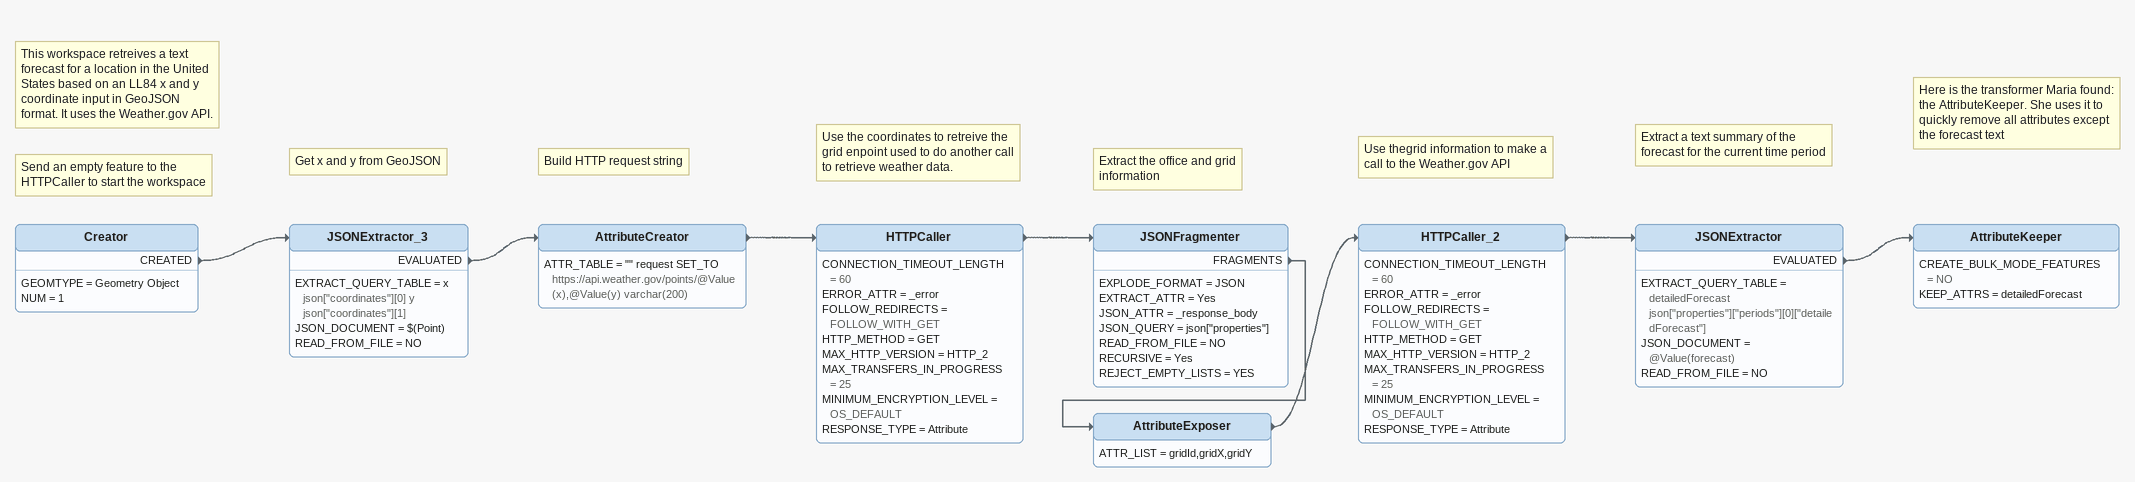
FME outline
Note: This workspace retreives a text forecast for a location in the United States based on an LL84 x and y coordinate input in GeoJSON format. It uses the Weather.gov API.
Note: Send an empty feature to the HTTPCaller to start the workspace
Creator
    GEOMTYPE = Geometry Object
    NUM = 1
    CREATED -> JSONExtractor_3
Note: Get x and y from GeoJSON
JSONExtractor_3
    EXTRACT_QUERY_TABLE = x json["coordinates"][0] y json["coordinates"][1]
    JSON_DOCUMENT = $(Point)
    READ_FROM_FILE = NO
    EVALUATED -> AttributeCreator
Note: Build HTTP request string
AttributeCreator
    ATTR_TABLE = "" request SET_TO https://api.weather.gov/points/@Value(x),@Value(y) varchar(200)
    -> HTTPCaller
Note: Use the coordinates to retreive the grid enpoint used to do another call to retrieve weather data.
HTTPCaller
    CONNECTION_TIMEOUT_LENGTH = 60
    ERROR_ATTR = _error
    FOLLOW_REDIRECTS = FOLLOW_WITH_GET
    HTTP_METHOD = GET
    MAX_HTTP_VERSION = HTTP_2
    MAX_TRANSFERS_IN_PROGRESS = 25
    MINIMUM_ENCRYPTION_LEVEL = OS_DEFAULT
    RESPONSE_TYPE = Attribute
    -> JSONFragmenter
Note: Extract the office and grid information
JSONFragmenter
    EXPLODE_FORMAT = JSON
    EXTRACT_ATTR = Yes
    JSON_ATTR = _response_body
    JSON_QUERY = json["properties"]
    READ_FROM_FILE = NO
    RECURSIVE = Yes
    REJECT_EMPTY_LISTS = YES
    FRAGMENTS -> AttributeExposer
AttributeExposer
    ATTR_LIST = gridId,gridX,gridY
    -> HTTPCaller_2
Note: Use thegrid information to make a call to the Weather.gov API
HTTPCaller_2
    CONNECTION_TIMEOUT_LENGTH = 60
    ERROR_ATTR = _error
    FOLLOW_REDIRECTS = FOLLOW_WITH_GET
    HTTP_METHOD = GET
    MAX_HTTP_VERSION = HTTP_2
    MAX_TRANSFERS_IN_PROGRESS = 25
    MINIMUM_ENCRYPTION_LEVEL = OS_DEFAULT
    RESPONSE_TYPE = Attribute
    -> JSONExtractor
Note: Extract a text summary of the forecast for the current time period
JSONExtractor
    EXTRACT_QUERY_TABLE = detailedForecast json["properties"]["periods"][0]["detailedForecast"]
    JSON_DOCUMENT = @Value(forecast)
    READ_FROM_FILE = NO
    EVALUATED -> AttributeKeeper
Note: Here is the transformer Maria found: the AttributeKeeper. She uses it to quickly remove all attributes except the forecast text
AttributeKeeper
    CREATE_BULK_MODE_FEATURES = NO
    KEEP_ATTRS = detailedForecast
